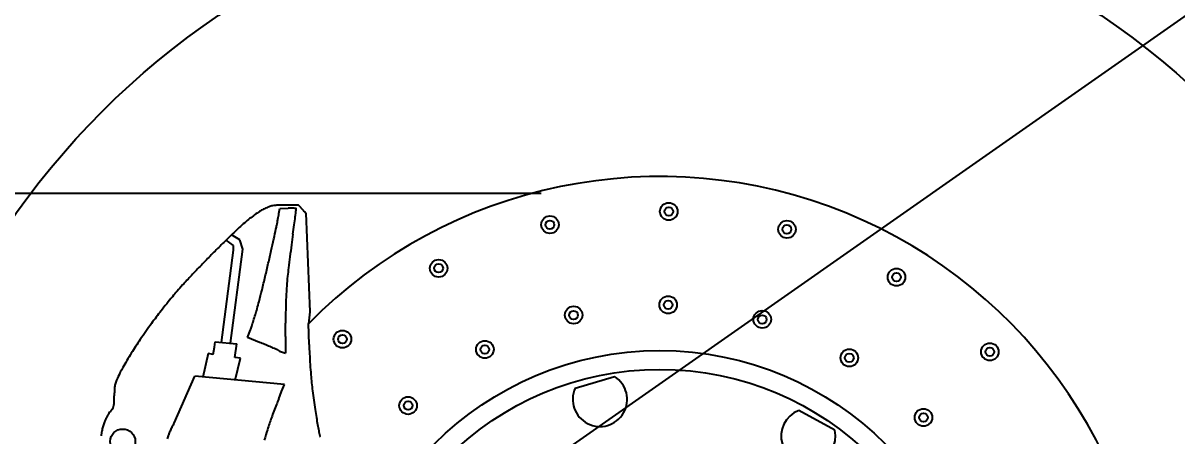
# Model space of a CAD drawing. Header units: metres. Extents: x 26.3 to 44.2, y 14.4 to 19.6.
# Drawn here: x 27.4041 to 27.5796, y 15.241 to 15.3038 of the extents above; entities that cross this region are included whole.
import ezdxf

# ---------------------------------------------------------------- set-up
doc = ezdxf.new("R2010")
doc.units = ezdxf.units.M
doc.header["$MEASUREMENT"] = 0
for name, color, linetype in [('Brakes', 11, 'Continuous'), ('Frame(Steel)', 140, 'Continuous'), ('Spokes', 50, 'Continuous'), ('Tyres', 190, 'Continuous')]:
    doc.layers.add(name, color=color, linetype=linetype)
doc.layers.add('Dimensions', color=7, linetype='Continuous', plot=False)
doc.styles.get("Standard").update_dxf_attribs({"font": 'arial.ttf'})
doc.dimstyles.new('Annotative', dxfattribs={"dimscale": 0, "dimtxt": 0.18, "dimasz": 0.18, "dimexe": 0.18, "dimexo": 0.0625, "dimgap": 0.09, "dimtad": 0, "dimtih": 1, "dimtoh": 1, "dimdec": 4, "dimzin": 0, "dimdsep": 46, "dimtxsty": 'Standard', "dimcen": 0.09, "dimadec": 0, "dimazin": 0, "dimtfac": 1, "dimtdec": 4, "dimtofl": 0, "dimtmove": 0, "dimatfit": 3, "dimfxl": 1, "dimtolj": 1, "dimtzin": 0, "dimarcsym": 0})

# ---------------------------------------------------------------- blocks, each defined once
blk = doc.blocks.new('*D67')
at = {"layer": 'Defpoints', "color": 0, "transparency": 16777216}
for p in [(27.49856415733831, 15.2778901658686), (27.08740472940693, 15.12795817687585), (27.49856415733831, 15.12795817687585)]:
    blk.add_point(p, dxfattribs=at)
at = {"layer": 'Dimensions', "color": 0, "lineweight": -2, "transparency": 16777216}
for p, q in [((27.48293915733831, 15.2778901658686), (27.04240472940693, 15.2778901658686)), ((27.08740472940693, 15.2328901658686), (27.08740472940693, 15.17295817687585)), ((27.48293915733831, 15.12795817687585), (27.04240472940693, 15.12795817687585)), ((27.08740472940693, 15.12795817687585), (27.08740472940693, 15.08295817687585)), ((27.08740472940693, 15.08295817687585), (27.04240472940693, 15.08295817687585))]:
    blk.add_line(p, q, dxfattribs=at)
at = {"layer": 'Dimensions', "color": 0, "transparency": 16777216}
for points in [[(27.07990472940693, 15.2328901658686), (27.09490472940693, 15.2328901658686), (27.08740472940693, 15.2778901658686)], [(27.07990472940693, 15.17295817687585), (27.09490472940693, 15.17295817687585), (27.08740472940693, 15.12795817687585)]]:
    blk.add_solid(points, dxfattribs=at)
at = {"layer": 'Dimensions', "color": 0, "transparency": 16777216, "insert": (26.92645145519138, 15.08295817687584), "char_height": 0.045, "attachment_point": 5}
blk.add_mtext('\\A1;0.1499', dxfattribs=at)

msp = doc.modelspace()

# ---------------------------------------------------------------- linework, layer by layer
at = {"layer": 'Brakes'}
for p, q in [((27.44303394587697, 15.2748184770846), (27.44316947659582, 15.27559875329463)), ((27.44316947659582, 15.27559875329463), (27.44442164262399, 15.27564969772719)), ((27.44601660754095, 15.27611572573825), (27.44398121390336, 15.27611025130232)), ((27.44681450196558, 15.27525035904454), (27.44601660754095, 15.27611572573825)), ((27.44763194326234, 15.25488868754285), (27.44753186827808, 15.25810709018239)), ((27.43825404595965, 15.2559733657556), (27.43868509578893, 15.25711632385812)), ((27.44009993311271, 15.25522796319862), (27.43825404595965, 15.2559733657556))]:
    msp.add_line(p, q, dxfattribs=at)
at = {"layer": 'Brakes', "linetype": 'ByBlock'}
for p, q in [((27.44713797123803, 15.27488455768688), (27.44775454521226, 15.25986452553583)), ((27.43611286097265, 15.2699773687916), (27.43498824416623, 15.27077835639884)), ((27.437087262129, 15.27083652098374), (27.43580928912944, 15.2715726940671)), ((27.43580928912944, 15.2715726940671), (27.43580928912266, 15.27157269406058)), ((27.43751821267041, 15.26941063547473), (27.437087262129, 15.27083652098374)), ((27.4342896668934, 15.25523622231225), (27.43611286097265, 15.26928298594179)), ((27.43566678858976, 15.25509454737822), (27.43751821267041, 15.26941063547473)), ((27.43611286097265, 15.26928298594179), (27.43611286097265, 15.2699773687916)), ((27.44775454521226, 15.25986452553583), (27.44753301474343, 15.25807021995817)), ((27.44402299670036, 15.25612321486059), (27.44402299670036, 15.25356972372276)), ((27.4330207364955, 15.25339019890333), (27.43320820020867, 15.25448957414681)), ((27.43320820020867, 15.25448957414681), (27.43335196708002, 15.25533269059066)), ((27.43335196708002, 15.25533269059066), (27.43662776196536, 15.25499568477228)), ((27.43632598833854, 15.25294538197663), (27.43662776196536, 15.25499568477228)), ((27.43225002836545, 15.25352029332189), (27.43147099829595, 15.24995256330122)), ((27.4330207364955, 15.25339019890333), (27.43225002836545, 15.25352029332189)), ((27.43720022537092, 15.25283003333228), (27.43632598833854, 15.25294538197663)), ((27.43638857251946, 15.24950344169802), (27.43720022537092, 15.25283003333228)), ((27.44314321324054, 15.25391678148041), (27.44402299670036, 15.25356972372276)), ((27.42709052334031, 15.24294269975894), (27.43025422545586, 15.25006604088752)), ((27.44386776175403, 15.24879642737438), (27.43025422545586, 15.25006604088752)), ((27.48810599631897, 15.24826743579797), (27.49410411523716, 15.25003594230567)), ((27.44299771949922, 15.24664317454448), (27.44343914162067, 15.24773564267108)), ((27.44343914162067, 15.24773564267108), (27.44386776175403, 15.24879642737438)), ((27.52760595462399, 15.24185841601002), (27.52211412111841, 15.24484920362727))]:
    msp.add_line(p, q, dxfattribs=at)
for centre, radius in [((27.50234000656261, 15.27515715897429), 0.001334063500571601), ((27.50234000656261, 15.27515715897429), 0.0006633763485293881), ((27.48426697965787, 15.2731348727703), 0.001334063500571601), ((27.48426697965787, 15.2731348727703), 0.0006633763485293881), ((27.52032061619335, 15.27243289388128), 0.0013340635005716), ((27.52032061619335, 15.27243289388128), 0.0006633763485293878), ((27.46733318239561, 15.26650385073212), 0.001334063500571602), ((27.46733318239561, 15.26650385073212), 0.0006633763485293884), ((27.53698345971812, 15.26514773165529), 0.0013340635005716), ((27.53698345971812, 15.26514773165529), 0.0006633763485293873), ((27.50225953201752, 15.26094535518301), 0.001334063500571601), ((27.50225953201752, 15.26094535518301), 0.0006633763485293883), ((27.48786753270286, 15.25938649610523), 0.001334063500571602), ((27.48786753270286, 15.25938649610523), 0.0006633763485293885), ((27.51656459826544, 15.25872617390604), 0.001334063500571601), ((27.51656459826544, 15.25872617390604), 0.0006633763485293879), ((27.45269262507483, 15.25571598605338), 0.001334063500571602), ((27.45269262507483, 15.25571598605338), 0.0006633763485293885), ((27.47436939129085, 15.25415583034273), 0.001334063500571603), ((27.47436939129085, 15.25415583034273), 0.0006633763485293888), ((27.55119299188737, 15.25379814406273), 0.001334063500571599), ((27.55119299188737, 15.25379814406273), 0.0006633763485293872), ((27.50098388748578, 15.20550688165178), 0.04847466783459356), ((27.52980786482208, 15.25288018581098), 0.0013340635005716), ((27.52980786482208, 15.25288018581098), 0.0006633763485293878), ((27.50098388748578, 15.20550688165178), 0.0456175666053), ((27.46268498381199, 15.24560981912312), 0.001334063500571603), ((27.46268498381199, 15.24560981912312), 0.0006633763485293888), ((27.54108682495711, 15.24380578532556), 0.0013340635005716), ((27.54108682495711, 15.24380578532556), 0.0006633763485293873), ((27.41928052535391, 15.24014922904482), 0.001896903975226521)]:
    msp.add_circle(centre, radius, dxfattribs=at)
for centre, radius, start, end in [((27.50098388748578, 15.20550688165178), 0.07496599449637159, 224.8385193297598, 135.4796601216781), ((27.49186989578417, 15.24655763509159), 0.004134048577322892, 155.569453362772, 57.28616886049586), ((27.52356658827999, 15.24097871311776), 0.004134048577322894, 110.5694533627399, 12.28616886044475)]:
    msp.add_arc(centre, radius, start, end, dxfattribs=at)
at = {"layer": 'Brakes'}
for centre, radius, start, end in [((27.44319947226161, 15.27062925947087), 0.005475547586617521, 115.7903451950635, 122.3326622832241), ((27.445331967554, 15.26621615626067), 0.01037687558170309, 111.445041544027, 115.7905201901024), ((27.44255529515329, 15.27328499949317), 0.002782242327476687, 99.87588499021722, 111.4448380266648), ((27.44285505627703, 15.27156326532253), 0.004529876524184104, 91.56955713520037, 99.87609782559973), ((27.44411744380425, 15.2254942412259), 0.05061619340332549, 90.15420772023445, 91.569624661398), ((27.44483460399125, 15.2655000229497), 0.01015807241457802, 89.62132785581424, 92.32991701291864), ((27.44486769725682, 15.27050567329035), 0.005152312682348438, 85.12017463158242, 89.62143974508318), ((27.44484030553727, 15.27018517233125), 0.005473982031683113, 81.79466085917151, 85.11987455154663), ((26.16149136079202, 15.44566052069612), 1.295409373887863, 352.4003479127093, 352.448476366805), ((27.44561285975381, 15.27554279192254), 6.094889836680142e-05, 359.9995869302486, 81.79448642506327), ((27.4447454883899, 15.27554279028969), 0.0009283202622776003, 352.4487027860167, 7.365957626328437e-05), ((27.45181789155085, 15.25719934725125), 0.02144466693860527, 129.9674540565888, 133.0603216465834), ((27.44990038806836, 15.25948710872204), 0.01845959203998595, 127.1379671309838, 129.9673181588614), ((27.45273455475167, 15.25574481877451), 0.02315397536904928, 124.750642719318, 127.1379569103705), ((27.45143693821653, 15.25761528452223), 0.02087747569066928, 122.3326276910564, 124.7506490446072), ((27.31375298133694, 15.2979224999072), 0.1313301953284353, 349.2856517432957, 349.4990211646541), ((27.31917237490499, 15.29691722870688), 0.125818353869931, 349.4993570760506, 349.7143307777396), ((27.39434297678415, 15.28327587112465), 0.04942001603750021, 349.7142915793253, 350.1463012450684), ((27.08340310502528, 15.32265701114717), 0.3653281260839212, 352.2053003292557, 352.4003351155473), ((27.43818219429075, 15.26729109994432), 0.01174165836742743, 40.29406987556784, 42.67703005890879), ((27.53145227188178, 15.17198142572411), 0.1380796903238388, 133.0601645677692, 133.8414467907335), ((26.77300523677095, 15.41979244592081), 0.685595317864843, 347.4641926934271, 347.5920768599857), ((27.41747562296567, 15.27800298908509), 0.02571174574644974, 347.5921229920698, 348.9717886963602), ((27.36574201431733, 15.2880854227904), 0.07841868772946983, 348.9717877780575, 349.2857684532403), ((26.78567356805594, 15.36341398648113), 0.665834379299421, 352.0807549454768, 352.205201366326), ((27.54191945985227, 15.16104950106372), 0.1532145429099622, 134.6379629164092, 135.4407880951904), ((27.54307661854295, 15.15987731858623), 0.1548616700908114, 133.8414749717834, 134.6378831013252), ((26.82287592132731, 15.40870425079173), 0.6345068333599881, 347.299359573051, 347.4641422064586), ((27.79702955718945, 15.22356232969112), 0.3551477732895796, 172.4767836543938, 172.768304423366), ((27.67885502879643, 15.23916918259767), 0.2359471314350942, 172.0807951075998, 172.4768231414493), ((27.57355182363256, 15.12990007955333), 0.1976092824492199, 135.4407757301288, 136.0687359020751), ((26.58622377022674, 15.4620394066319), 0.8770947132485805, 347.1700677623811, 347.2993270273325), ((27.58535717813147, 15.11852669022211), 0.2140019753224568, 136.0686531523574, 136.6601734666025), ((27.21023476432504, 15.31992488156303), 0.2371054485018781, 346.6708710959977, 347.170031137723), ((27.55696914410181, 15.25288780541187), 0.1133025436273039, 173.0626548493402, 173.7199502298024), ((27.77458739865254, 15.22640946447593), 0.3325257341259184, 172.7682047699489, 173.0627049144398), ((27.56850363022652, 15.13443084417577), 0.1908290559991402, 136.660182451499, 137.2480358600543), ((27.20054044685721, 15.32222151436201), 0.2470680944024391, 346.1868847563246, 346.6709187819417), ((27.48015755332981, 15.26134084542433), 0.03602722827774509, 173.7200007673745, 176.0365048330228), ((27.46529891011221, 15.23054744554909), 0.04980878630866239, 139.3000592052447, 140.5779710274091), ((27.45428214269179, 15.24002336451093), 0.03527736502350336, 137.24803779845, 139.3000885982741), ((27.22655379685339, 15.31582534463707), 0.2202799372236794, 345.7093597612767, 346.1869766878026), ((27.5085050511869, 15.2593766686217), 0.06444269282200442, 176.0364381446045, 177.5352743676384), ((27.51433012238151, 15.19024133085804), 0.1132803756859501, 140.5780326946801, 141.2694760639232), ((27.40417083219014, 15.27058223267488), 0.03699122938318801, 343.9222208484884, 345.7093545790692), ((27.52554985862484, 15.25864292250746), 0.08150328612802264, 177.5352271890204, 178.8727246814413), ((27.47475570894917, 15.22116804942181), 0.06305511519489042, 141.9581515831099, 143.0437838931127), ((27.51630991342896, 15.18865350725022), 0.1158182402215032, 141.2694839883085, 141.9581771851099), ((27.38320261560771, 15.27662564644049), 0.05881298358829205, 343.0283573280403, 343.9221669568972), ((27.56883177860298, 15.25779142704958), 0.1247935811315109, 178.8728035211344, 179.8447632976182), ((27.52494953299273, 15.18516518498398), 0.1248246653897477, 144.2509758144635, 144.931876854756), ((27.47074200444379, 15.22418778333224), 0.05803230554825596, 143.0437812841645, 144.251106781741), ((27.3764456995884, 15.27858960944548), 0.06584828661933168, 341.5007757787671, 342.26761962995), ((27.3697017090542, 15.28074596184541), 0.07292863011270537, 342.2677167569965, 343.0283727327379), ((27.24710174901276, 15.2586633541151), 0.1969376299701826, 359.2609675745063, 359.8446957137899), ((27.52609185841205, 15.18436340032576), 0.1262202892625522, 144.9319162384094, 145.6114421921239), ((27.42343004413878, 15.2628696096323), 0.01630389211348697, 339.336548667406, 341.5006605279198), ((27.45877653677009, 15.22995565752174), 0.04491546640092366, 146.7240618701726, 148.2694202140122), ((27.4758199597867, 15.21877028721943), 0.06530151008055744, 145.6112567143098, 146.7239320102763), ((27.41010051002385, 15.18093826230043), 0.080118194220828, 67.41559137097843, 68.01032022737152), ((27.40688832873774, 15.17321610479152), 0.08848179542898074, 66.86335725014182, 67.41545831345206), ((27.41062250855825, 15.18195428634216), 0.07897916865662949, 66.31337158332686, 66.86363919242018), ((27.436202856743, 15.24026506016439), 0.01530420845260648, 64.45681331616291, 66.31315597485678), ((27.51845717537085, 15.25709100158758), 0.07085946436698629, 181.7810411739248, 182.9317599397472), ((27.47427449265759, 15.22037232439169), 0.06313707199861357, 148.2692889681571, 149.4665306858408), ((27.44802325536221, 15.26499893206038), 0.01210904094411902, 244.4565824087015, 246.2336326919348), ((27.56566211710864, 15.25950854876442), 0.1181262715240165, 182.931766560678, 183.7164864902326), ((27.43500527606386, 15.24254731765697), 0.01803841428432276, 150.6773541099013, 153.578428242002), ((27.47008371530985, 15.22284404286189), 0.05827168332356208, 149.4664149771125, 150.6774073025101), ((27.56060245876184, 15.25917999908652), 0.1130559571880484, 183.7165399705144, 184.5074477712472), ((27.42153251097248, 15.24803063323112), 0.003515014300221974, 155.4822156262261, 166.01812735693), ((27.45123270889734, 15.2344843240612), 0.03615860860144581, 153.5784148359622, 155.4821952075061), ((27.49206690372675, 15.25377713221716), 0.04430776976196161, 184.5073992628054, 186.0992796000443), ((27.51118312694902, 15.25581984874954), 0.06353282323691836, 186.0993017601255, 187.1796629761454), ((27.44959436976493, 15.24652298524968), 0.03161476562718291, 176.8696207963428, 178.9638378392196), ((27.42139328893643, 15.24806529647791), 0.003371541947501819, 166.018095636517, 176.8695919421662), ((27.58214147203869, 15.26475830466401), 0.1350519306977588, 187.1796291409174, 187.7942967897176), ((27.41692440356897, 15.24569197214154), 0.0009882253118942317, 324.6781545808655, 346.2677438285351), ((27.41552451214638, 15.24603404448848), 0.002429304589874416, 346.2681894756987, 357.7845639899439), ((27.36187996582524, 15.24810952070281), 0.05611398537979932, 357.7843733931294, 358.9637393083796), ((27.58233497358567, 15.19240169115552), 0.1495251497685212, 159.0897131795725, 159.510492911548), ((27.51759646265532, 15.21713625839019), 0.08022238204770644, 158.4191352681219, 159.0897231578767), ((27.5833465427982, 15.26492322655136), 0.136268234427711, 187.7942842626179, 188.4078060041505), ((27.42361231882116, 15.24023298408253), 0.00769453173866209, 150.7756645814476, 154.9845976635062), ((27.42294447866185, 15.24060662500267), 0.006929274909189581, 146.4741271181476, 150.7758473660615), ((27.41889351164065, 15.2432905405623), 0.002069878183471898, 135.8951650379859, 146.4743005243127), ((27.41503324168679, 15.24703205406588), 0.00330605033299934, 315.8949167248833, 324.678411209505), ((27.5034191106063, 15.22125189481306), 0.0655009882853336, 159.9327395049328, 160.7041669669897), ((27.57971180024969, 15.1933816398658), 0.1467249108927978, 159.5103948430965, 159.9325496691879), ((27.51745686352427, 15.25518445727534), 0.06966272818540221, 188.4079238341756, 189.4215941553856), ((27.53124152424873, 15.25747181366228), 0.0836358763821959, 189.4215823932583, 190.1506114328896), ((27.42603355022027, 15.2398069399849), 0.01012170931321944, 165.2011190109094, 169.1238924975187), ((27.42305128911097, 15.24059486081301), 0.007037118488858502, 160.0502316546929, 165.20140055028), ((27.42208594067495, 15.24094524472638), 0.006010148922903229, 154.9845909018041, 160.0500878893156), ((27.43988143340289, 15.23572038181082), 0.01468850091972096, 153.3115159969547, 155.9985649259879), ((27.44034874962578, 15.2354854260765), 0.01521155794163308, 150.6438176500689, 153.3113886725523), ((27.46805834115461, 15.23363211442496), 0.02803561955837354, 160.7040536739245, 162.7968957328057), ((27.49965481744675, 15.25181650281344), 0.05154689716216003, 190.1505349564348, 191.1981236928317), ((27.42720428254137, 15.23958203714319), 0.0113138483380843, 169.1240835031694, 172.8433989601533), ((27.44445396397622, 15.23495972870644), 0.01922722601550227, 161.1247533545709, 163.1263878119576), ((27.43211602505578, 15.23917796992492), 0.006188119612837425, 155.9983323932908, 161.1245328856641), ((27.6064833654107, 15.19077426319689), 0.1729434618312626, 162.7969179747402, 163.3421435840619), ((27.52716390617381, 15.25726259818975), 0.07958989838237059, 191.1981839325095, 191.7709113522527), ((27.44997170808588, 15.24117720081002), 0.0007395625903712673, 191.7706847695361, 207.8195334655494)]:
    msp.add_arc(centre, radius, start, end, dxfattribs=at)
at = {"layer": 'Frame(Steel)'}
msp.add_line((27.47414886926935, 15.23013584433473), (27.700772458618, 15.3888193899328), dxfattribs=at)
at = {"layer": 'Spokes'}
msp.add_circle((27.50098388748578, 15.20550688165178), 0.12, dxfattribs=at)
at = {"layer": 'Tyres'}
for radius, start, end in [(0.2498997501, 43.16132281393833, 26.68011189539778), (0.23172522282, 43.80632544751386, 26.02310595256806), (0.2208077144671304, 44.24546749087928, 25.57576713474084)]:
    msp.add_arc((27.50098388748578, 15.20561777824604), radius, start, end, dxfattribs=at)

# ---------------------------------------------------------------- dimensions: what is measured, and where the dimension line sits
at = {"layer": 'Dimensions'}
dim = msp.add_linear_dim(base=(27.08740472940693, 15.12795817687585), p1=(27.4985641573383, 15.27789016586859), p2=(27.4985641573383, 15.12795817687585), angle=90, dimstyle='Annotative', dxfattribs=at)
dim.commit()
dim.dimension.update_dxf_attribs({"geometry": '*D67', "text_midpoint": (26.92645145519138, 15.08295817687584)})

doc.saveas('drawing.dxf')
